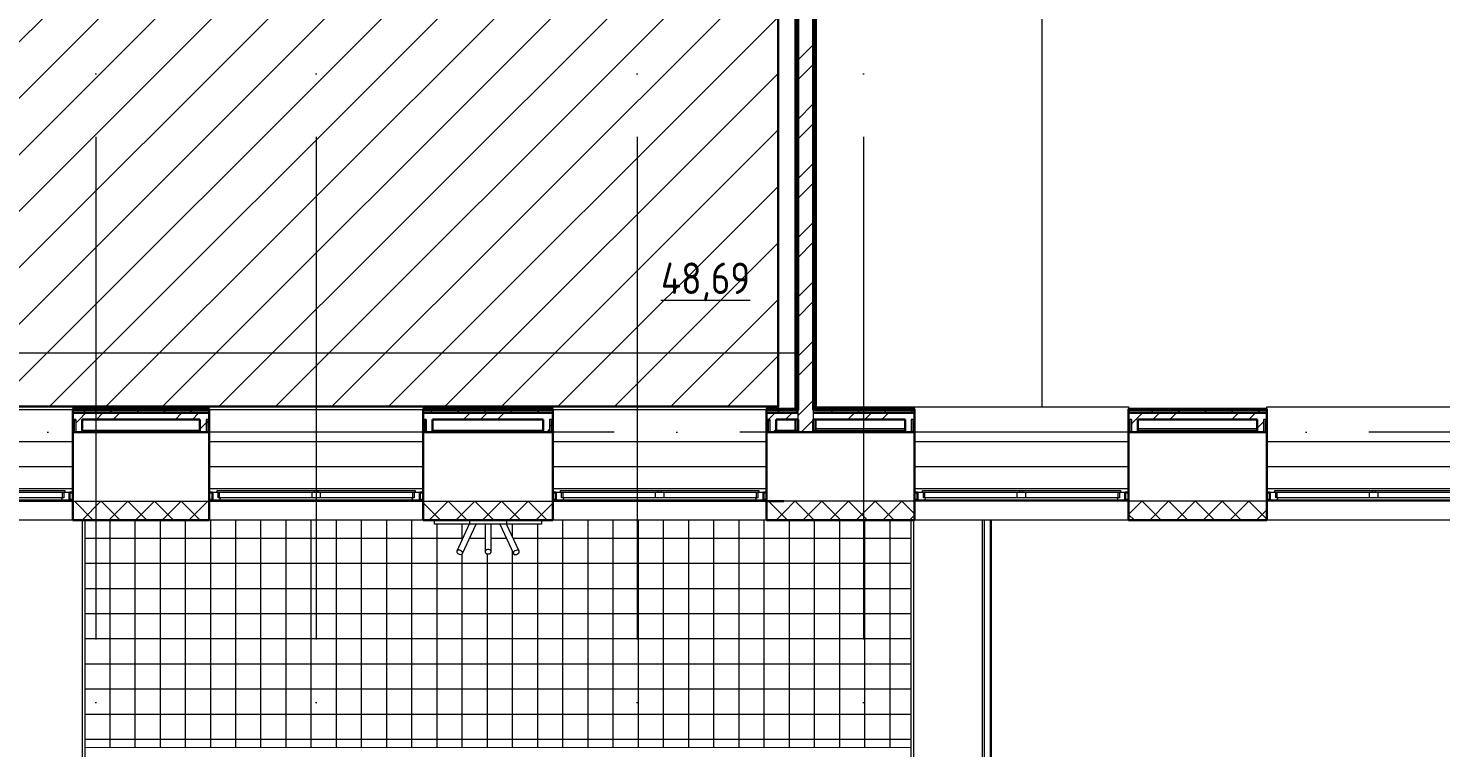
# Model space of a CAD drawing. Header units: millimetres. Extents: x -259809 to 472825, y -397243 to 31861.
# Drawn here: x 274383 to 285609, y -372963 to -367240 of the extents above; entities that cross this region are included whole.
import ezdxf

# ---------------------------------------------------------------- set-up
doc = ezdxf.new("R2010")
doc.units = ezdxf.units.MM
doc.linetypes.add('ADSK_Линия сетки', pattern=[25, 20, -2.5, 0, -2.5])
for name, color, linetype, lineweight in [('_ Окна', 252, 'Continuous', 30), ('Крыша', 252, 'Continuous', 9), ('Крыша штриховка', 252, 'Continuous', 9), ('лс', 5, 'Continuous', 30), ('Марки помещений', 252, 'Continuous', 20), ('Мебель', 252, 'Continuous', 18), ('Ограждение', 252, 'Continuous', 9), ('Окна', 252, 'Continuous', 9), ('Оси', 252, 'Continuous', 9), ('Перекрытие', 252, 'Continuous', 18), ('Стены внутренние', 252, 'Continuous', 18), ('Стены наружные', 252, 'Continuous', 18), ('Стены штриховка', 7, 'Continuous', 9)]:
    doc.layers.add(name, color=color, linetype=linetype, lineweight=lineweight)
doc.styles.add('GOST Common_2', font='', dxfattribs={"width": 0.9, "height": 250})
doc.styles.get('GOST Common_2').set_extended_font_data('GOST type B')

# ---------------------------------------------------------------- blocks, each defined once
blk = doc.blocks.new('3 этаж')
at = {"layer": '_ Окна', "color": 251, "lineweight": 18, "true_color": 0x636466}
for p, q in [((274647, -18286), (274652, -18303)), ((274665, -18286), (274653, -18286)), ((274665, -18245), (274665, -18286)), ((274711, -18245), (274673, -18245)), ((274711, -18303), (274711, -18245)), ((275884, -18245), (275846, -18245)), ((275846, -18245), (275846, -18303)), ((275892, -18286), (275892, -18245)), ((275904, -18286), (275892, -18286)), ((275906, -18303), (275910, -18286)), ((277432, -18286), (277437, -18303)), ((277450, -18286), (277438, -18286)), ((277450, -18245), (277450, -18286)), ((277496, -18245), (277458, -18245)), ((277496, -18303), (277496, -18245)), ((278614, -18245), (278576, -18245)), ((278576, -18245), (278576, -18303)), ((278622, -18286), (278622, -18245)), ((278634, -18286), (278622, -18286)), ((278636, -18303), (278640, -18286)), ((280162, -18286), (280167, -18303)), ((280180, -18286), (280168, -18286)), ((280180, -18245), (280180, -18286)), ((280226, -18245), (280188, -18245)), ((280226, -18303), (280226, -18245)), ((281489, -18245), (281451, -18245)), ((281451, -18245), (281451, -18303)), ((281497, -18286), (281497, -18245)), ((281509, -18286), (281497, -18286)), ((281511, -18303), (281515, -18286)), ((283037, -18286), (283042, -18303)), ((283055, -18286), (283043, -18286)), ((283055, -18245), (283055, -18286)), ((283101, -18245), (283063, -18245)), ((283101, -18303), (283101, -18245)), ((284289, -18245), (284251, -18245)), ((284251, -18245), (284251, -18303)), ((284297, -18286), (284297, -18245)), ((284309, -18286), (284297, -18286)), ((284311, -18303), (284315, -18286)), ((274652, -18303), (274711, -18303)), ((275846, -18303), (275906, -18303)), ((277437, -18303), (277496, -18303)), ((278576, -18303), (278636, -18303)), ((280167, -18303), (280226, -18303)), ((281451, -18303), (281511, -18303)), ((283042, -18303), (283101, -18303)), ((284251, -18303), (284311, -18303))]:
    blk.add_line(p, q, dxfattribs=at)
at = {"layer": '_ Окна', "color": 251, "true_color": 0x636466}
for p, q in [((274736, -18245), (274711, -18245)), ((274711, -18245), (274711, -18303)), ((275846, -18245), (275821, -18245)), ((275846, -18303), (275846, -18245)), ((277521, -18245), (277496, -18245)), ((277496, -18245), (277496, -18303)), ((278576, -18245), (278551, -18245)), ((278576, -18303), (278576, -18245)), ((280251, -18245), (280226, -18245)), ((280226, -18245), (280226, -18303)), ((281451, -18245), (281426, -18245)), ((281451, -18303), (281451, -18245)), ((283126, -18245), (283101, -18245)), ((283101, -18245), (283101, -18303)), ((284251, -18245), (284226, -18245)), ((284251, -18303), (284251, -18245)), ((274711, -18303), (274736, -18303)), ((275821, -18303), (275846, -18303)), ((277496, -18303), (277521, -18303)), ((278551, -18303), (278576, -18303)), ((280226, -18303), (280251, -18303)), ((281426, -18303), (281451, -18303)), ((283101, -18303), (283126, -18303)), ((284226, -18303), (284251, -18303))]:
    blk.add_line(p, q, dxfattribs=at)
at = {"layer": 'Крыша', "color": 251, "true_color": 0x636466}
blk.add_line((281398, -20273), (274835, -20275), dxfattribs=at)
at = {"layer": 'Крыша штриховка', "color": 251, "linetype": 'Continuous', "true_color": 0x636466}
for p, q in [((275030, -18465), (275030, -20275)), ((275230, -18465), (275230, -20275)), ((275430, -18465), (275430, -20275)), ((275630, -18465), (275630, -20275)), ((275830, -18465), (275830, -20275)), ((276030, -18465), (276030, -20275)), ((276230, -18465), (276230, -20275)), ((276430, -18465), (276430, -20274)), ((276630, -18465), (276630, -20274)), ((276830, -18465), (276830, -20274)), ((277030, -18465), (277030, -20274)), ((277230, -18465), (277230, -20274)), ((277430, -18465), (277430, -20274)), ((277630, -18495), (277630, -20274)), ((277830, -18495), (277830, -18620)), ((278230, -18495), (278230, -18592)), ((278430, -18495), (278430, -20274)), ((278630, -18465), (278630, -20274)), ((278830, -18465), (278830, -20274)), ((279030, -18465), (279030, -20274)), ((279230, -18465), (279230, -20274)), ((279430, -18465), (279430, -20274)), ((279630, -18465), (279630, -20273)), ((279830, -18465), (279830, -20273)), ((280030, -18465), (280030, -20273)), ((280230, -18465), (280230, -20273)), ((280430, -18465), (280430, -20273)), ((280630, -18465), (280630, -20273)), ((280830, -18465), (280830, -20273)), ((281030, -18465), (281030, -20273)), ((281230, -18465), (281230, -20273)), ((277835, -18609), (274835, -18609)), ((278013, -18609), (277890, -18609)), ((278183, -18609), (278062, -18609)), ((281398, -18609), (278237, -18609)), ((277830, -18734), (277830, -20274)), ((278030, -18732), (278030, -20274)), ((278230, -18710), (278230, -20274)), ((281398, -18809), (274835, -18809)), ((281398, -19009), (274835, -19009)), ((281398, -19209), (274835, -19209)), ((281398, -19408), (274835, -19408)), ((281398, -19608), (274835, -19608)), ((281398, -19808), (274835, -19808)), ((281398, -20008), (274835, -20008)), ((281398, -20208), (274835, -20208))]:
    blk.add_line(p, q, dxfattribs=at)
at = {"layer": 'Мебель', "color": 251, "true_color": 0x636466}
for p, q in [((277612, -18495), (277612, -18465)), ((277890, -18495), (277612, -18495)), ((277887, -18495), (277789, -18709)), ((277834, -18729), (277942, -18495)), ((277890, -18465), (277890, -18495)), ((278183, -18495), (277890, -18495)), ((278013, -18495), (278013, -18715)), ((278063, -18715), (278063, -18495)), ((278130, -18495), (278239, -18730)), ((278183, -18465), (278183, -18495)), ((278461, -18495), (278183, -18495)), ((278284, -18709), (278185, -18495)), ((278461, -18465), (278461, -18495))]:
    blk.add_line(p, q, dxfattribs=at)
for centre, major_axis, ratio, start_param, end_param in [((277812, -18719), (-22.7, 10.5), 0.627171, 3.776342, 6.917934), ((277812, -18719), (-22.7, 10.5), 0.627171, 0.634749, 3.776342), ((278038, -18715), (25, 0), 0.707107, 0, 3.141593), ((278038, -18715), (-25, 0), 0.707107, 0, 3.141593), ((278261, -18720), (22.7, 10.5), 0.627171, 2.506844, 5.648436), ((278261, -18720), (22.7, 10.5), 0.627171, 5.648436, 8.790029)]:
    blk.add_ellipse(centre, major_axis=major_axis, ratio=ratio, start_param=start_param, end_param=end_param, dxfattribs=at)
at = {"layer": 'Ограждение', "color": 251, "true_color": 0x636466}
for p, q in [((280476, -12398), (280476, -17133)), ((272641, -17133), (280481, -17133)), ((273036, -17563), (274736, -17563)), ((273036, -17583), (274736, -17583)), ((274736, -17563), (274736, -17578)), ((275821, -17578), (275821, -17563)), ((275821, -17563), (277521, -17563)), ((275821, -17583), (277521, -17583)), ((277521, -17563), (277521, -17578)), ((278551, -17578), (278551, -17563)), ((278551, -17563), (280251, -17563)), ((278551, -17583), (280251, -17583)), ((280251, -17563), (280251, -17578)), ((280646, -17578), (280646, -17563)), ((281426, -17578), (281426, -17563)), ((281426, -17563), (283126, -17563)), ((283126, -17563), (283126, -17578)), ((284226, -17578), (284226, -17563)), ((284226, -17563), (285926, -17563)), ((280476, -17663), (280476, -17748)), ((280486, -17748), (280486, -17663)), ((280636, -17663), (280636, -17748)), ((280646, -17738), (280646, -17663)), ((273036, -17838), (274736, -17838)), ((275821, -17838), (277521, -17838)), ((278551, -17838), (280251, -17838)), ((280646, -17738), (280636, -17748)), ((281351, -17738), (280646, -17738)), ((281426, -17838), (283126, -17838)), ((284151, -17738), (283201, -17738)), ((284226, -17838), (285926, -17838)), ((273036, -18038), (274736, -18038)), ((275821, -18038), (277521, -18038)), ((278551, -18038), (280251, -18038)), ((281426, -18038), (283126, -18038)), ((284226, -18038), (285926, -18038)), ((273036, -18213), (274736, -18213)), ((275821, -18213), (277521, -18213)), ((278551, -18213), (280251, -18213)), ((281426, -18213), (283126, -18213)), ((284226, -18213), (285926, -18213)), ((274813, -25344), (274813, -18465)), ((274835, -25344), (274835, -18465)), ((281398, -18465), (281398, -25344)), ((281419, -18465), (281419, -25344)), ((281967, -25344), (281967, -18465)), ((281981, -18465), (281981, -25344)), ((282029, -18465), (282029, -25344)), ((282035, -18465), (282035, -25344))]:
    blk.add_line(p, q, dxfattribs=at)
at = {"layer": 'Окна', "color": 251, "true_color": 0x636466}
for p, q in [((273901, -18228), (274673, -18228)), ((274673, -18245), (273901, -18245)), ((274653, -18286), (273921, -18286)), ((274653, -18245), (274653, -18286)), ((274673, -18228), (274673, -18245)), ((275884, -18228), (276656, -18228)), ((275884, -18245), (275884, -18228)), ((276656, -18245), (275884, -18245)), ((275904, -18286), (275904, -18245)), ((276636, -18286), (275904, -18286)), ((276636, -18245), (276636, -18286)), ((276706, -18286), (276636, -18286)), ((276656, -18228), (276686, -18228)), ((276656, -18228), (276656, -18245)), ((276686, -18245), (276656, -18245)), ((276686, -18228), (277458, -18228)), ((276686, -18245), (276686, -18228)), ((277458, -18245), (276686, -18245)), ((276706, -18286), (276706, -18245)), ((277438, -18286), (276706, -18286)), ((277438, -18245), (277438, -18286)), ((277458, -18228), (277458, -18245)), ((278614, -18228), (279386, -18228)), ((278614, -18245), (278614, -18228)), ((279386, -18245), (278614, -18245)), ((278634, -18286), (278634, -18245)), ((279366, -18286), (278634, -18286)), ((279366, -18245), (279366, -18286)), ((279436, -18286), (279366, -18286)), ((279386, -18228), (279416, -18228)), ((279386, -18228), (279386, -18245)), ((279416, -18245), (279386, -18245)), ((279416, -18228), (280188, -18228)), ((279416, -18245), (279416, -18228)), ((280188, -18245), (279416, -18245)), ((279436, -18286), (279436, -18245)), ((280168, -18286), (279436, -18286)), ((280168, -18245), (280168, -18286)), ((280188, -18228), (280188, -18245)), ((281489, -18228), (282261, -18228)), ((281489, -18245), (281489, -18228)), ((282261, -18245), (281489, -18245)), ((281509, -18286), (281509, -18245)), ((282241, -18286), (281509, -18286)), ((282241, -18245), (282241, -18286)), ((282311, -18286), (282241, -18286)), ((282261, -18228), (282291, -18228)), ((282261, -18228), (282261, -18245)), ((282291, -18245), (282261, -18245)), ((282291, -18228), (283063, -18228)), ((282291, -18245), (282291, -18228)), ((283063, -18245), (282291, -18245)), ((282311, -18286), (282311, -18245)), ((283043, -18286), (282311, -18286)), ((283043, -18245), (283043, -18286)), ((283063, -18228), (283063, -18245)), ((284289, -18228), (285061, -18228)), ((284289, -18245), (284289, -18228)), ((285061, -18245), (284289, -18245)), ((284309, -18286), (284309, -18245)), ((285041, -18286), (284309, -18286)), ((285041, -18245), (285041, -18286)), ((285111, -18286), (285041, -18286)), ((285061, -18228), (285091, -18228)), ((285061, -18228), (285061, -18245)), ((285091, -18245), (285061, -18245)), ((285091, -18228), (285863, -18228)), ((285091, -18245), (285091, -18228)), ((285863, -18245), (285091, -18245)), ((285111, -18286), (285111, -18245)), ((285843, -18286), (285111, -18286)), ((273121, -18303), (274652, -18303)), ((275906, -18303), (277437, -18303)), ((278636, -18303), (280167, -18303)), ((281511, -18303), (283042, -18303)), ((284311, -18303), (285842, -18303))]:
    blk.add_line(p, q, dxfattribs=at)
at = {"layer": 'Оси', "color": 251, "linetype": 'ADSK_Линия сетки', "ltscale": 200, "true_color": 0x636466}
for p, q in [((274921, 34587), (274921, -31390)), ((276671, 34587), (276671, -31390)), ((279221, 34587), (279221, -31390)), ((281021, 34587), (281021, -31390)), ((314039, -17763), (237099, -17763))]:
    blk.add_line(p, q, dxfattribs=at)
at = {"layer": 'Перекрытие', "color": 251, "true_color": 0x636466}
for p, q in [((282441, -17563), (282441, -12963)), ((280641, -17563), (281426, -17563))]:
    blk.add_line(p, q, dxfattribs=at)
at = {"layer": 'Стены внутренние', "color": 251, "lineweight": 30, "true_color": 0x636466}
for p, q in [((274736, -17763), (274736, -18465)), ((275746, -17763), (274811, -17763)), ((275821, -18465), (275821, -17763)), ((277521, -17763), (277521, -18465)), ((278476, -17763), (277596, -17763)), ((278551, -18465), (278551, -17763)), ((280251, -17763), (280251, -18465)), ((280501, -17763), (280326, -17763)), ((281351, -17763), (280621, -17763)), ((281426, -18465), (281426, -17763)), ((283126, -17763), (283126, -18465)), ((284151, -17763), (283201, -17763)), ((284226, -18465), (284226, -17763)), ((280251, -18313), (280387, -18313)), ((274736, -18465), (275821, -18465)), ((277521, -18465), (278551, -18465)), ((280251, -18465), (281426, -18465)), ((283126, -18465), (284226, -18465))]:
    blk.add_line(p, q, dxfattribs=at)
at = {"layer": 'Стены внутренние', "color": 251, "true_color": 0x636466}
for p, q in [((272001, -18313), (280251, -18313)), ((312321, -18313), (280387, -18313)), ((274736, -18465), (273036, -18465)), ((277521, -18465), (275821, -18465)), ((280251, -18465), (278551, -18465)), ((283126, -18465), (281426, -18465)), ((285926, -18465), (284226, -18465))]:
    blk.add_line(p, q, dxfattribs=at)
at = {"layer": 'Стены внутренние', "color": 251, "linetype": 'Continuous', "lineweight": 9, "true_color": 0x636466}
for p, q in [((274736, -18326), (274749, -18313)), ((274900, -18463), (274750, -18313)), ((274811, -18463), (274961, -18313)), ((275113, -18463), (274963, -18313)), ((275023, -18463), (275173, -18313)), ((275325, -18463), (275175, -18313)), ((275235, -18463), (275385, -18313)), ((275537, -18463), (275387, -18313)), ((275447, -18463), (275597, -18313)), ((275749, -18463), (275599, -18313)), ((275659, -18463), (275809, -18313)), ((275821, -18324), (275811, -18313)), ((277547, -18353), (277521, -18327)), ((277658, -18463), (277547, -18353)), ((277569, -18463), (277719, -18313)), ((277870, -18463), (277720, -18313)), ((277781, -18463), (277931, -18313)), ((278082, -18463), (277932, -18313)), ((277993, -18463), (278143, -18313)), ((278295, -18463), (278145, -18313)), ((278205, -18463), (278355, -18313)), ((278507, -18463), (278357, -18313)), ((278417, -18463), (278551, -18329)), ((280251, -18326), (280264, -18313)), ((280387, -18435), (280266, -18313)), ((280326, -18463), (280387, -18402)), ((280387, -18402), (280476, -18313)), ((280628, -18463), (280478, -18313)), ((280539, -18463), (280689, -18313)), ((280840, -18463), (280690, -18313)), ((280751, -18463), (280901, -18313)), ((281052, -18463), (280902, -18313)), ((280963, -18463), (281113, -18313)), ((281264, -18463), (281114, -18313)), ((281175, -18463), (281325, -18313)), ((281424, -18411), (281327, -18313)), ((283128, -18419), (283234, -18313)), ((283386, -18463), (283236, -18313)), ((283296, -18463), (283446, -18313)), ((283598, -18463), (283448, -18313)), ((283508, -18463), (283658, -18313)), ((283810, -18463), (283660, -18313)), ((283721, -18463), (283871, -18313)), ((284022, -18463), (283872, -18313)), ((283933, -18463), (284083, -18313)), ((284226, -18456), (284084, -18313)), ((284145, -18463), (284226, -18382)), ((274998, -18465), (274997, -18463)), ((277813, -18465), (277812, -18463)), ((278027, -18463), (278026, -18465)), ((280251, -18453), (280253, -18453)), ((280277, -18465), (280276, -18463)), ((280416, -18463), (280387, -18435)), ((280843, -18463), (280842, -18465)), ((281078, -18463), (281076, -18465)), ((281387, -18463), (281424, -18426)), ((283174, -18463), (283128, -18418)), ((283893, -18463), (283892, -18465)), ((284149, -18465), (284147, -18463))]:
    blk.add_line(p, q, dxfattribs=at)
at = {"layer": 'Стены наружные', "color": 251, "lineweight": 30, "true_color": 0x636466}
for p, q in [((280501, -17588), (280501, -11463)), ((280481, -12123), (280481, -17578)), ((280486, -17583), (280486, -12123)), ((280621, -12115), (280621, -17588)), ((280636, -17583), (280636, -12148)), ((280641, -17578), (280641, -12153)), ((274736, -17578), (274736, -17763)), ((275821, -17578), (274736, -17578)), ((275821, -17763), (275821, -17578)), ((277521, -17578), (277521, -17763)), ((278551, -17578), (277521, -17578)), ((278551, -17763), (278551, -17578)), ((280251, -17578), (280251, -17763)), ((280481, -17578), (280251, -17578)), ((280486, -17583), (280481, -17583)), ((280501, -17588), (280486, -17588)), ((280486, -17588), (280501, -17588)), ((281426, -17578), (280641, -17578)), ((281426, -17763), (281426, -17578)), ((283126, -17578), (283126, -17763)), ((284226, -17578), (283126, -17578)), ((284226, -17763), (284226, -17578)), ((274811, -17663), (275746, -17663)), ((274811, -17763), (274811, -17663)), ((275746, -17663), (275746, -17763)), ((277596, -17663), (278476, -17663)), ((277596, -17763), (277596, -17663)), ((278476, -17663), (278476, -17763)), ((280326, -17663), (280501, -17663)), ((280326, -17763), (280326, -17663)), ((280501, -17663), (280501, -17763)), ((280621, -17763), (280621, -17663)), ((280621, -17663), (281351, -17663)), ((281351, -17663), (281351, -17763)), ((283201, -17663), (284151, -17663)), ((283201, -17763), (283201, -17663)), ((284151, -17663), (284151, -17763)), ((274736, -17763), (274811, -17763)), ((275746, -17763), (275821, -17763)), ((277521, -17763), (277596, -17763)), ((278476, -17763), (278551, -17763)), ((280251, -17763), (280326, -17763)), ((280501, -17763), (280621, -17763)), ((281351, -17763), (281426, -17763)), ((283126, -17763), (283201, -17763)), ((284151, -17763), (284226, -17763))]:
    blk.add_line(p, q, dxfattribs=at)
at = {"layer": 'Стены наружные', "color": 251, "linetype": 'Continuous', "lineweight": 9, "true_color": 0x636466}
for p, q in [((280481, -14561), (280486, -14556)), ((280481, -14632), (280486, -14627)), ((280481, -14702), (280486, -14697)), ((280501, -14803), (280621, -14683)), ((280636, -14618), (280641, -14613)), ((280636, -14689), (280641, -14684)), ((280481, -14773), (280486, -14768)), ((280621, -14774), (280636, -14759)), ((280636, -14759), (280641, -14754)), ((280481, -14844), (280486, -14839)), ((280481, -14914), (280486, -14909)), ((280501, -14960), (280621, -14840)), ((280636, -14830), (280641, -14825)), ((280636, -14901), (280641, -14896)), ((280481, -14985), (280486, -14980)), ((280636, -14971), (280641, -14966)), ((280636, -15042), (280641, -15037)), ((280481, -15056), (280486, -15051)), ((280481, -15126), (280486, -15121)), ((280501, -15274), (280621, -15154)), ((280636, -15113), (280641, -15108)), ((280481, -15197), (280486, -15192)), ((280481, -15268), (280486, -15263)), ((280621, -15199), (280636, -15184)), ((280636, -15184), (280641, -15179)), ((280636, -15254), (280641, -15249)), ((280481, -15339), (280486, -15334)), ((280501, -15431), (280621, -15311)), ((280636, -15325), (280641, -15320)), ((280481, -15409), (280486, -15404)), ((280481, -15480), (280486, -15475)), ((280636, -15396), (280641, -15391)), ((280636, -15466), (280641, -15461)), ((280481, -15551), (280486, -15546)), ((280636, -15537), (280641, -15532)), ((280636, -15608), (280641, -15603)), ((280481, -15621), (280486, -15616)), ((280481, -15692), (280486, -15687)), ((280501, -15746), (280621, -15626)), ((280621, -15623), (280636, -15608)), ((280636, -15679), (280641, -15674)), ((280481, -15763), (280486, -15758)), ((280481, -15834), (280486, -15829)), ((280486, -15758), (280501, -15743)), ((280501, -15903), (280621, -15783)), ((280636, -15749), (280641, -15744)), ((280636, -15820), (280641, -15815)), ((280481, -15904), (280486, -15899)), ((280636, -15891), (280641, -15886)), ((280481, -15975), (280486, -15970)), ((280481, -16046), (280486, -16041)), ((280621, -16047), (280636, -16032)), ((280636, -15961), (280641, -15956)), ((280636, -16032), (280641, -16027)), ((280481, -16116), (280486, -16111)), ((280501, -16217), (280621, -16097)), ((280636, -16103), (280641, -16098)), ((280481, -16187), (280486, -16182)), ((280481, -16258), (280486, -16253)), ((280486, -16182), (280501, -16167)), ((280501, -16374), (280621, -16254)), ((280636, -16174), (280641, -16169)), ((280636, -16244), (280641, -16239)), ((280481, -16329), (280486, -16324)), ((280636, -16315), (280641, -16310)), ((280636, -16386), (280641, -16381)), ((280481, -16399), (280486, -16394)), ((280481, -16470), (280486, -16465)), ((280621, -16471), (280636, -16456)), ((280636, -16456), (280641, -16451)), ((280481, -16541), (280486, -16536)), ((280481, -16611), (280486, -16606)), ((280486, -16606), (280501, -16591)), ((280501, -16688), (280621, -16568)), ((280636, -16527), (280641, -16522)), ((280636, -16598), (280641, -16593)), ((280481, -16682), (280486, -16677)), ((280501, -16846), (280621, -16726)), ((280636, -16669), (280641, -16664)), ((280481, -16753), (280486, -16748)), ((280481, -16824), (280486, -16819)), ((280636, -16739), (280641, -16734)), ((280636, -16810), (280641, -16805)), ((280481, -16894), (280486, -16889)), ((280621, -16896), (280636, -16881)), ((280636, -16881), (280641, -16876)), ((280636, -16951), (280641, -16946)), ((280481, -16965), (280486, -16960)), ((280481, -17036), (280486, -17031)), ((280486, -17031), (280501, -17016)), ((280501, -17160), (280621, -17040)), ((280636, -17022), (280641, -17017)), ((280481, -17106), (280486, -17101)), ((280481, -17177), (280486, -17172)), ((280636, -17093), (280641, -17088)), ((280636, -17164), (280641, -17159)), ((280481, -17248), (280486, -17243)), ((280501, -17317), (280621, -17197)), ((280636, -17234), (280641, -17229)), ((280481, -17319), (280486, -17314)), ((280481, -17389), (280486, -17384)), ((280621, -17320), (280636, -17305)), ((280636, -17305), (280641, -17300)), ((280636, -17376), (280641, -17371)), ((280481, -17460), (280486, -17455)), ((280486, -17455), (280501, -17440)), ((280501, -17631), (280621, -17511)), ((280636, -17446), (280641, -17441)), ((280636, -17517), (280641, -17512)), ((274772, -17583), (274777, -17578)), ((274789, -17663), (274839, -17613)), ((274812, -17613), (274825, -17601)), ((274825, -17601), (274837, -17588)), ((274837, -17588), (274842, -17583)), ((274842, -17583), (274847, -17578)), ((274913, -17583), (274918, -17578)), ((274924, -17663), (274974, -17613)), ((274984, -17583), (274989, -17578)), ((275025, -17613), (275037, -17601)), ((275037, -17601), (275050, -17588)), ((275055, -17583), (275060, -17578)), ((275059, -17663), (275109, -17613)), ((275125, -17583), (275130, -17578)), ((275196, -17583), (275201, -17578)), ((275237, -17613), (275249, -17601)), ((275249, -17601), (275262, -17588)), ((275262, -17588), (275267, -17583)), ((275267, -17583), (275272, -17578)), ((275337, -17583), (275342, -17578)), ((275408, -17583), (275413, -17578)), ((275449, -17613), (275461, -17601)), ((275461, -17601), (275474, -17588)), ((275479, -17583), (275484, -17578)), ((275550, -17583), (275555, -17578)), ((275552, -17663), (275602, -17613)), ((275620, -17583), (275625, -17578)), ((275661, -17613), (275673, -17601)), ((275673, -17601), (275686, -17588)), ((275686, -17588), (275691, -17583)), ((275687, -17663), (275737, -17613)), ((275691, -17583), (275696, -17578)), ((275762, -17583), (275767, -17578)), ((277529, -17583), (277534, -17578)), ((277570, -17613), (277583, -17601)), ((277583, -17601), (277595, -17588)), ((277600, -17583), (277605, -17578)), ((277671, -17583), (277676, -17578)), ((277742, -17583), (277747, -17578)), ((277782, -17613), (277795, -17601)), ((277795, -17601), (277807, -17588)), ((277807, -17588), (277812, -17583)), ((277812, -17583), (277817, -17578)), ((277842, -17663), (277892, -17613)), ((277883, -17583), (277888, -17578)), ((277954, -17583), (277959, -17578)), ((277977, -17663), (278027, -17613)), ((277994, -17613), (278007, -17601)), ((278007, -17601), (278019, -17588)), ((278024, -17583), (278029, -17578)), ((278095, -17583), (278100, -17578)), ((278112, -17663), (278162, -17613)), ((278166, -17583), (278171, -17578)), ((278207, -17613), (278219, -17601)), ((278219, -17601), (278232, -17588)), ((278232, -17588), (278237, -17583)), ((278237, -17583), (278242, -17578)), ((278307, -17583), (278312, -17578)), ((278378, -17583), (278383, -17578)), ((278419, -17613), (278431, -17601)), ((278431, -17601), (278444, -17588)), ((278449, -17583), (278454, -17578)), ((278519, -17583), (278524, -17578)), ((280267, -17663), (280317, -17613)), ((280287, -17583), (280292, -17578)), ((280328, -17613), (280340, -17601)), ((280340, -17601), (280353, -17588)), ((280353, -17588), (280358, -17583)), ((280358, -17583), (280363, -17578)), ((280402, -17663), (280452, -17613)), ((280429, -17583), (280434, -17578)), ((280481, -17531), (280486, -17526)), ((280641, -17583), (280646, -17578)), ((280711, -17583), (280716, -17578)), ((280752, -17613), (280765, -17601)), ((280765, -17601), (280777, -17588)), ((280777, -17588), (280782, -17583)), ((280782, -17583), (280787, -17578)), ((280853, -17583), (280858, -17578)), ((280896, -17663), (280946, -17613)), ((280924, -17583), (280929, -17578)), ((280964, -17613), (280977, -17601)), ((280977, -17601), (280989, -17588)), ((280994, -17583), (280999, -17578)), ((281031, -17663), (281081, -17613)), ((281065, -17583), (281070, -17578)), ((281136, -17583), (281141, -17578)), ((281166, -17663), (281216, -17613)), ((281176, -17613), (281189, -17601)), ((281189, -17601), (281201, -17588)), ((281201, -17588), (281206, -17583)), ((281206, -17583), (281211, -17578)), ((281277, -17583), (281282, -17578)), ((281348, -17583), (281353, -17578)), ((281389, -17613), (281401, -17601)), ((281401, -17601), (281414, -17588)), ((281419, -17583), (281424, -17578)), ((283186, -17583), (283191, -17578)), ((283186, -17663), (283236, -17613)), ((283257, -17583), (283262, -17578)), ((283298, -17613), (283310, -17601)), ((283310, -17601), (283323, -17588)), ((283321, -17663), (283371, -17613)), ((283323, -17588), (283328, -17583)), ((283328, -17583), (283333, -17578)), ((283398, -17583), (283403, -17578)), ((283455, -17663), (283505, -17613)), ((283469, -17583), (283474, -17578)), ((283510, -17613), (283522, -17601)), ((283522, -17601), (283535, -17588)), ((283540, -17583), (283545, -17578)), ((283611, -17583), (283616, -17578)), ((283681, -17583), (283686, -17578)), ((283722, -17613), (283734, -17601)), ((283734, -17601), (283747, -17588)), ((283747, -17588), (283752, -17583)), ((283752, -17583), (283757, -17578)), ((283823, -17583), (283828, -17578)), ((283893, -17583), (283898, -17578)), ((283934, -17613), (283947, -17601)), ((283947, -17601), (283959, -17588)), ((283949, -17663), (283999, -17613)), ((283964, -17583), (283969, -17578)), ((284035, -17583), (284040, -17578)), ((284084, -17663), (284134, -17613)), ((284106, -17583), (284111, -17578)), ((284146, -17613), (284159, -17601)), ((284159, -17601), (284171, -17588)), ((284171, -17588), (284176, -17583)), ((284176, -17583), (284181, -17578)), ((274736, -17690), (274749, -17677)), ((274749, -17677), (274761, -17665)), ((274761, -17691), (274789, -17663)), ((275746, -17739), (275796, -17689)), ((275796, -17690), (275809, -17678)), ((275809, -17678), (275821, -17665)), ((278526, -17718), (278539, -17705)), ((278539, -17705), (278551, -17693)), ((280251, -17690), (280264, -17677)), ((280264, -17677), (280276, -17665)), ((280526, -17763), (280621, -17669)), ((283151, -17698), (283186, -17663)), ((284151, -17731), (284201, -17681)), ((284219, -17663), (284226, -17656)), ((278506, -17763), (278526, -17743)), ((280302, -17763), (280326, -17739)), ((283148, -17763), (283151, -17760)), ((284208, -17763), (284214, -17758)), ((284214, -17758), (284226, -17745))]:
    blk.add_line(p, q, dxfattribs=at)
at = {"layer": 'Стены наружные', "color": 251, "true_color": 0x636466}
for p, q in [((274811, -17748), (275746, -17748)), ((277596, -17748), (278476, -17748)), ((280326, -17748), (280494, -17748)), ((280494, -17763), (280494, -17748)), ((280629, -17748), (281351, -17748)), ((280629, -17763), (280629, -17748)), ((283201, -17748), (284151, -17748))]:
    blk.add_line(p, q, dxfattribs=at)
at = {"layer": 'Стены штриховка', "color": 251, "true_color": 0x636466}
for p, q in [((280486, -15633), (280501, -15633)), ((275821, -17583), (274736, -17583)), ((274736, -17588), (275821, -17588)), ((275821, -17588), (274736, -17588)), ((274736, -17601), (275821, -17601)), ((274736, -17613), (275821, -17613)), ((278551, -17583), (277521, -17583)), ((277521, -17588), (278551, -17588)), ((278551, -17588), (277521, -17588)), ((277521, -17601), (278551, -17601)), ((277521, -17613), (278551, -17613)), ((280481, -17583), (280251, -17583)), ((280251, -17588), (280486, -17588)), ((280486, -17588), (280251, -17588)), ((280251, -17601), (280501, -17601)), ((280251, -17613), (280501, -17613)), ((280501, -17663), (280501, -17588)), ((280621, -17588), (281426, -17588)), ((280621, -17588), (280621, -17663)), ((280621, -17601), (281426, -17601)), ((280621, -17613), (281426, -17613)), ((281426, -17583), (280636, -17583)), ((284226, -17583), (283126, -17583)), ((283126, -17588), (284226, -17588)), ((283126, -17601), (284226, -17601)), ((283126, -17613), (284226, -17613)), ((274761, -17663), (274736, -17663)), ((274749, -17663), (274749, -17763)), ((274761, -17663), (274761, -17763)), ((275821, -17663), (275796, -17663)), ((275796, -17663), (275796, -17763)), ((275809, -17663), (275809, -17763)), ((277546, -17663), (277521, -17663)), ((277534, -17663), (277534, -17763)), ((277546, -17663), (277546, -17763)), ((278551, -17663), (278526, -17663)), ((278526, -17663), (278526, -17763)), ((278539, -17663), (278539, -17763)), ((280276, -17663), (280251, -17663)), ((280264, -17663), (280264, -17763)), ((280276, -17663), (280276, -17763)), ((281426, -17663), (281401, -17663)), ((281401, -17663), (281401, -17763)), ((281414, -17663), (281414, -17763)), ((283151, -17663), (283126, -17663)), ((283139, -17663), (283139, -17763)), ((283151, -17663), (283151, -17763)), ((284226, -17663), (284201, -17663)), ((284201, -17663), (284201, -17763)), ((284214, -17663), (284214, -17763)), ((274738, -18389), (274736, -18389)), ((274738, -18389), (274738, -18463)), ((275821, -18389), (275819, -18389)), ((275819, -18463), (275819, -18389)), ((277523, -18389), (277521, -18389)), ((277523, -18389), (277523, -18463)), ((278551, -18389), (278549, -18389)), ((278549, -18463), (278549, -18389)), ((280253, -18389), (280251, -18389)), ((280253, -18389), (280253, -18463)), ((281426, -18389), (281424, -18389)), ((281424, -18463), (281424, -18389)), ((283128, -18389), (283126, -18389)), ((283128, -18389), (283128, -18463)), ((274738, -18463), (275819, -18463)), ((277523, -18463), (278549, -18463)), ((280253, -18463), (281424, -18463)), ((283128, -18463), (284226, -18463))]:
    blk.add_line(p, q, dxfattribs=at)
at = {"layer": 'Марки помещений', "color": 251, "true_color": 0x636466, "style": 'GOST Common_2', "width": 0.9}
blk.add_text('%%U48,69', height=250, dxfattribs=at).set_placement((279411, -16665))

msp = doc.modelspace()

# ---------------------------------------------------------------- hatches: boundary and pattern name
at = {"layer": 'лс', "lineweight": 5, "true_color": 0x22346e}
h = msp.add_hatch(dxfattribs=at)
h.set_pattern_fill('ANSI31', color=159, scale=100)
h.set_pattern_definition([(45, (0, 56557.33), (-224.5064, 224.5064), [])])
h.paths.add_polyline_path([(280343, -363926), (305281, -363926), (305281, -362197), (270317, -362197), (270317, -364029), (272769, -364029), (272769, -370249), (280343, -370249)])
edge = h.paths.add_edge_path(flags=16)
edge.add_ellipse((271639, -362775), major_axis=(912, 0), ratio=0.29514, start_angle=0, end_angle=360)

# ---------------------------------------------------------------- linework, layer by layer
at = {"layer": 'лс', "color": 159, "lineweight": 30, "true_color": 0x22346e}
msp.add_lwpolyline([(270317, -364029), (270317, -362197), (305281, -362197), (305281, -363926), (280343, -363926), (280343, -370249), (272769, -370249), (272769, -364029)], close=True, dxfattribs=at)

# ---------------------------------------------------------------- block references
msp.add_blockref('3 этаж', (0, -352689))

doc.saveas('drawing.dxf')
